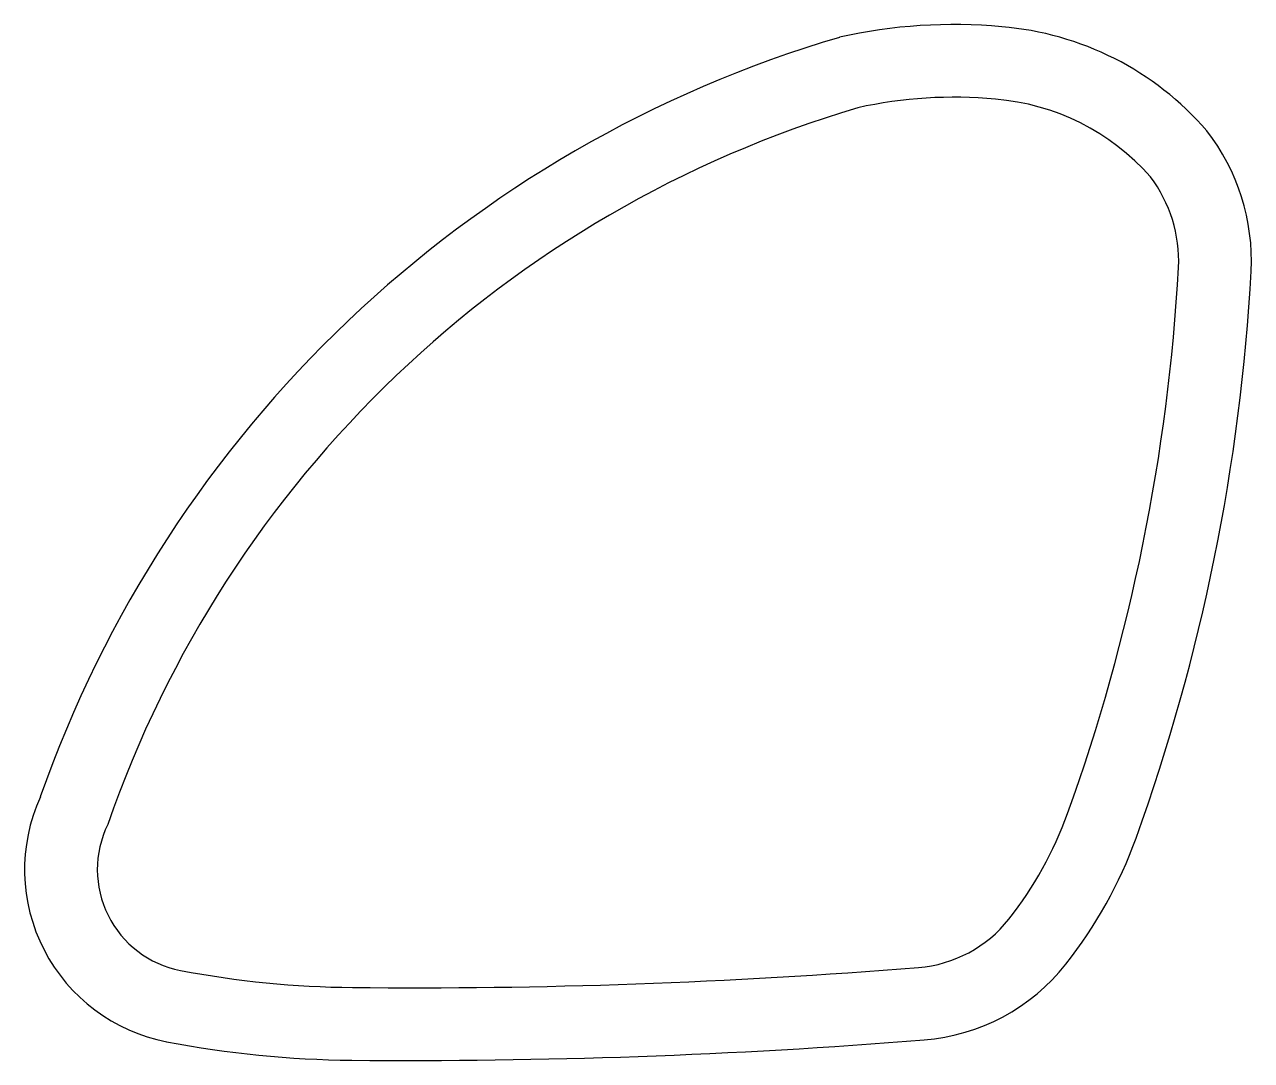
# Model space of a CAD drawing. Extents: x 673.2 to 715.4, y 568.9 to 604.5.
import ezdxf

# ---------------------------------------------------------------- set-up
doc = ezdxf.new("R2010")
doc.units = 0
doc.layers.get('0').update_dxf_attribs({"linetype": 'CONTINUOUS'})

msp = doc.modelspace()

# ---------------------------------------------------------------- linework, layer by layer
for centre, radius, start, end in [((705.163, 586.841), 17.671, 84.6285, 102.8171), ((705.979, 594.051), 10.417, 40.8098, 85.3826), ((712.992, 564.218), 41.549, 106.4259, 160.6783), ((705.163, 586.841), 15.171, 84.5645, 102.5264), ((712.992, 564.218), 39.049, 106.544, 160.8631), ((705.979, 594.051), 7.917, 41.2915, 85.498), ((708.108, 596.384), 7.29, 357.2777, 37.867), ((708.108, 596.384), 4.79, 357.3798, 37.1267), ((646.809, 599.818), 66.185, 340.19682, 356.83622), ((646.809, 599.818), 68.685, 340.19605, 356.84517), ((679.272, 575.466), 6.03, 155.5195, 259.0317), ((696.891, 581.795), 12.958, 321.7159, 340.1528), ((679.272, 575.466), 3.53, 153.9063, 258.9827), ((696.891, 581.795), 15.458, 321.7152, 340.1565), ((703.605, 576.486), 4.399, 274.5613, 321.8157), ((686.581, 788.486), 217.083, 269.45426, 274.59088), ((703.603, 576.499), 6.909, 274.5848, 321.7079), ((684.821, 604.613), 33.201, 259.1945, 269.4685), ((684.821, 604.613), 35.701, 259.1879, 269.4685), ((686.498, 789.827), 220.922, 269.47921, 274.58415)]:
    msp.add_arc(centre, radius, start, end)

doc.saveas('drawing.dxf')
